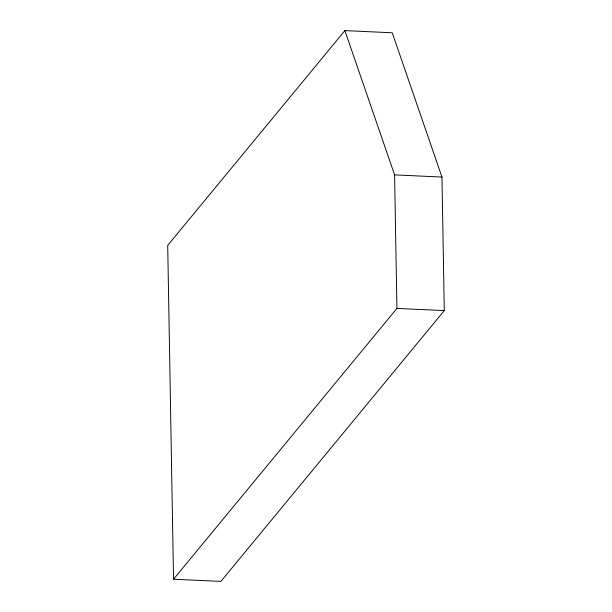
<?xml version="1.0" encoding="UTF-8"?>
<svg xmlns="http://www.w3.org/2000/svg" width="612" height="612" viewBox="0 0 612 612"><rect width="100%" height="100%" fill="white"/><g stroke="black" fill="none" stroke-linecap="round" stroke-linejoin="round"><path stroke-width="0.92" d="M344.885 30.6L167.711 245.381L173.54 579.227L220.901 581.4L444.289 310.59L441.963 177.052L392.246 32.773L344.885 30.6L394.595 174.879L396.928 308.417L173.54 579.227M394.595 174.879L441.963 177.052M396.928 308.417L444.289 310.59"/></g></svg>
